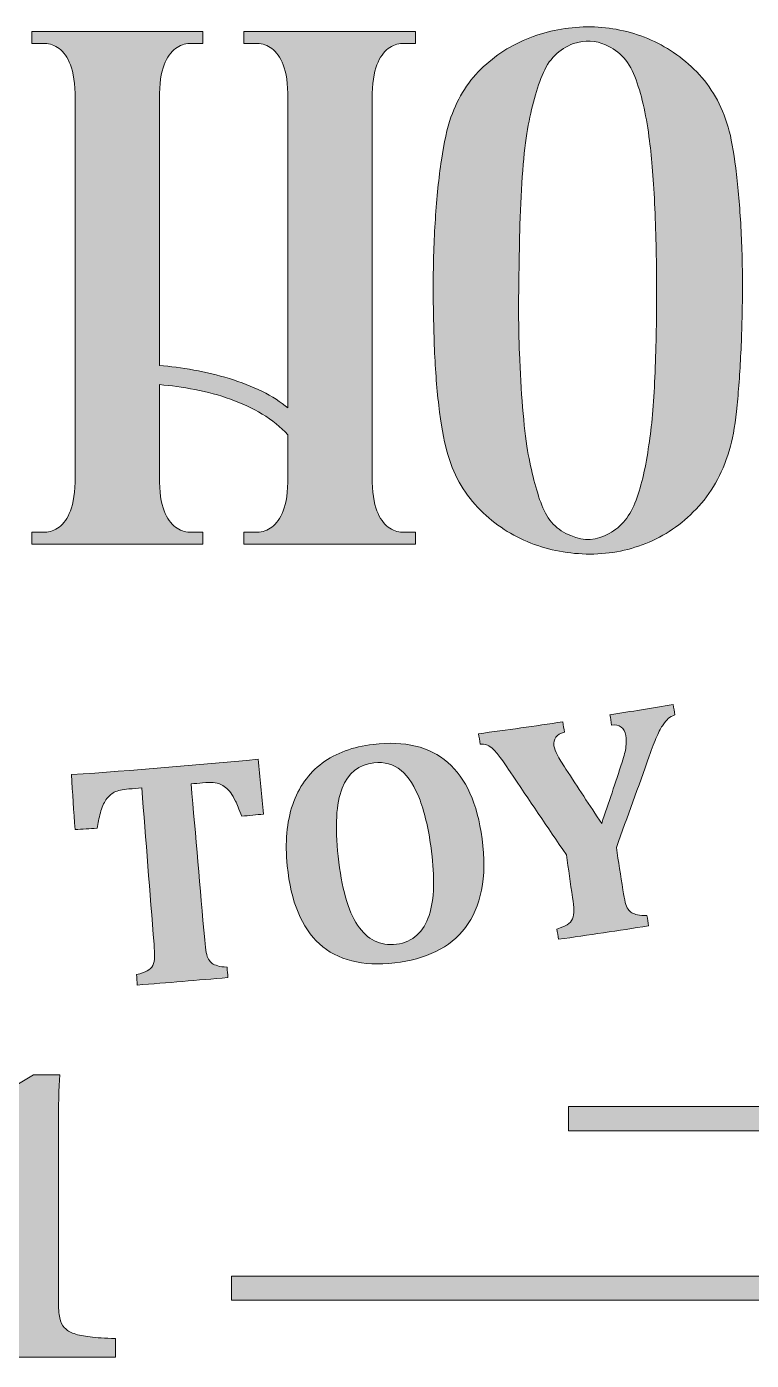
# Model space of a CAD drawing. Header units: inches. Extents: x 64 to 1013, y -819 to -261.
# Drawn here: x 622.1 to 771.3, y -819.1 to -544.4 of the extents above; entities that cross this region are included whole.
import ezdxf

# ---------------------------------------------------------------- set-up
doc = ezdxf.new("R2010")
doc.units = ezdxf.units.IN
doc.header["$MEASUREMENT"] = 0
doc.layers.add('Layer 1', color=7, linetype='Continuous')

# ---------------------------------------------------------------- blocks, each defined once
blk = doc.blocks.new('block 10')
at = {"layer": 'Layer 1', "true_color": 0x680b10}
h = blk.add_hatch(color=246, dxfattribs=at)
h.dxf.hatch_style = 2
edge = h.paths.add_edge_path()
edge.add_spline(control_points=[(702.12, -547.89), (701.34, -547.89), (700.44, -547.89), (699.42, -547.89), (698.4, -547.89), (697.42, -548.23), (696.5, -548.91), (695.57, -549.6), (694.8, -550.72), (694.16, -552.27), (693.53, -553.83), (693.21, -556.17), (693.21, -559.28), (693.21, -559.28), (693.21, -637.11), (693.21, -637.11), (693.21, -640.23), (693.53, -642.56), (694.16, -644.12), (694.8, -645.68), (695.57, -646.8), (696.5, -647.48), (697.42, -648.16), (698.4, -648.5), (699.42, -648.5), (700.44, -648.5), (701.34, -648.5), (702.12, -648.5), (702.12, -648.5), (702.12, -650.98), (702.12, -650.98), (702.12, -650.98), (666.78, -650.98), (666.78, -650.98), (666.78, -650.98), (666.78, -648.5), (666.78, -648.5), (667.56, -648.5), (668.49, -648.5), (669.56, -648.5), (670.63, -648.5), (671.63, -648.16), (672.55, -647.48), (673.48, -646.8), (674.25, -645.68), (674.89, -644.12), (675.52, -642.56), (675.84, -640.23), (675.84, -637.11), (675.84, -637.11), (675.84, -628.49), (675.84, -628.49), (674.38, -626.84), (672.62, -625.4), (670.58, -624.19), (668.54, -622.97), (666.35, -621.95), (664.01, -621.12), (661.67, -620.29), (659.24, -619.64), (656.71, -619.15), (654.18, -618.66), (651.74, -618.32), (649.41, -618.13), (649.41, -618.13), (649.41, -637.11), (649.41, -637.11), (649.41, -640.23), (649.72, -642.56), (650.36, -644.12), (650.99, -645.68), (651.77, -646.8), (652.69, -647.48), (653.62, -648.16), (654.59, -648.5), (655.61, -648.5), (656.64, -648.5), (657.54, -648.5), (658.32, -648.5), (658.32, -648.5), (658.32, -650.98), (658.32, -650.98), (658.32, -650.98), (623.12, -650.98), (623.12, -650.98), (623.12, -650.98), (623.12, -648.5), (623.12, -648.5), (623.9, -648.5), (624.8, -648.5), (625.83, -648.5), (626.85, -648.5), (627.82, -648.16), (628.75, -647.48), (629.67, -646.8), (630.45, -645.68), (631.08, -644.12), (631.71, -642.56), (632.03, -640.23), (632.03, -637.11), (632.03, -637.11), (632.03, -559.28), (632.03, -559.28), (632.03, -556.17), (631.71, -553.83), (631.08, -552.27), (630.45, -550.72), (629.67, -549.6), (628.75, -548.91), (627.82, -548.23), (626.85, -547.89), (625.83, -547.89), (624.8, -547.89), (623.9, -547.89), (623.12, -547.89), (623.12, -547.89), (623.12, -545.41), (623.12, -545.41), (623.12, -545.41), (658.32, -545.41), (658.32, -545.41), (658.32, -545.41), (658.32, -547.89), (658.32, -547.89), (657.54, -547.89), (656.64, -547.89), (655.61, -547.89), (654.59, -547.89), (653.62, -548.23), (652.69, -548.91), (651.77, -549.6), (650.99, -550.72), (650.36, -552.27), (649.72, -553.83), (649.41, -556.17), (649.41, -559.28), (649.41, -559.28), (649.41, -614.18), (649.41, -614.18), (651.65, -614.38), (654.01, -614.69), (656.49, -615.13), (658.97, -615.57), (661.4, -616.16), (663.79, -616.89), (666.18, -617.62), (668.41, -618.49), (670.51, -619.51), (672.6, -620.54), (674.38, -621.68), (675.84, -622.94), (675.84, -622.94), (675.84, -559.28), (675.84, -559.28), (675.84, -556.17), (675.52, -553.83), (674.89, -552.27), (674.25, -550.72), (673.48, -549.6), (672.55, -548.91), (671.63, -548.23), (670.63, -547.89), (669.56, -547.89), (668.49, -547.89), (667.56, -547.89), (666.78, -547.89), (666.78, -547.89), (666.78, -545.41), (666.78, -545.41), (666.78, -545.41), (702.12, -545.41), (702.12, -545.41), (702.12, -545.41), (702.12, -547.89), (702.12, -547.89)], knot_values=[0, 0, 0, 0, 1, 1, 1, 2, 2, 2, 3, 3, 3, 4, 4, 4, 5, 5, 5, 6, 6, 6, 7, 7, 7, 8, 8, 8, 9, 9, 9, 10, 10, 10, 11, 11, 11, 12, 12, 12, 13, 13, 13, 14, 14, 14, 15, 15, 15, 16, 16, 16, 17, 17, 17, 18, 18, 18, 19, 19, 19, 20, 20, 20, 21, 21, 21, 22, 22, 22, 23, 23, 23, 24, 24, 24, 25, 25, 25, 26, 26, 26, 27, 27, 27, 28, 28, 28, 29, 29, 29, 30, 30, 30, 31, 31, 31, 32, 32, 32, 33, 33, 33, 34, 34, 34, 35, 35, 35, 36, 36, 36, 37, 37, 37, 38, 38, 38, 39, 39, 39, 40, 40, 40, 41, 41, 41, 42, 42, 42, 43, 43, 43, 44, 44, 44, 45, 45, 45, 46, 46, 46, 47, 47, 47, 48, 48, 48, 49, 49, 49, 50, 50, 50, 51, 51, 51, 52, 52, 52, 53, 53, 53, 54, 54, 54, 55, 55, 55, 56, 56, 56, 57, 57, 57, 58, 58, 58, 58], degree=3, periodic=1)
at = {"layer": 'Layer 1', "lineweight": 0}
blk.add_open_spline([(702.12, -547.89), (701.34, -547.89), (700.44, -547.89), (699.42, -547.89), (698.4, -547.89), (697.42, -548.23), (696.5, -548.91), (695.57, -549.6), (694.8, -550.72), (694.16, -552.27), (693.53, -553.83), (693.21, -556.17), (693.21, -559.28), (693.21, -559.28), (693.21, -637.11), (693.21, -637.11), (693.21, -640.23), (693.53, -642.56), (694.16, -644.12), (694.8, -645.68), (695.57, -646.8), (696.5, -647.48), (697.42, -648.16), (698.4, -648.5), (699.42, -648.5), (700.44, -648.5), (701.34, -648.5), (702.12, -648.5), (702.12, -648.5), (702.12, -650.98), (702.12, -650.98), (702.12, -650.98), (666.78, -650.98), (666.78, -650.98), (666.78, -650.98), (666.78, -648.5), (666.78, -648.5), (667.56, -648.5), (668.49, -648.5), (669.56, -648.5), (670.63, -648.5), (671.63, -648.16), (672.55, -647.48), (673.48, -646.8), (674.25, -645.68), (674.89, -644.12), (675.52, -642.56), (675.84, -640.23), (675.84, -637.11), (675.84, -637.11), (675.84, -628.49), (675.84, -628.49), (674.38, -626.84), (672.62, -625.4), (670.58, -624.19), (668.54, -622.97), (666.35, -621.95), (664.01, -621.12), (661.67, -620.29), (659.24, -619.64), (656.71, -619.15), (654.18, -618.66), (651.74, -618.32), (649.41, -618.13), (649.41, -618.13), (649.41, -637.11), (649.41, -637.11), (649.41, -640.23), (649.72, -642.56), (650.36, -644.12), (650.99, -645.68), (651.77, -646.8), (652.69, -647.48), (653.62, -648.16), (654.59, -648.5), (655.61, -648.5), (656.64, -648.5), (657.54, -648.5), (658.32, -648.5), (658.32, -648.5), (658.32, -650.98), (658.32, -650.98), (658.32, -650.98), (623.12, -650.98), (623.12, -650.98), (623.12, -650.98), (623.12, -648.5), (623.12, -648.5), (623.9, -648.5), (624.8, -648.5), (625.83, -648.5), (626.85, -648.5), (627.82, -648.16), (628.75, -647.48), (629.67, -646.8), (630.45, -645.68), (631.08, -644.12), (631.71, -642.56), (632.03, -640.23), (632.03, -637.11), (632.03, -637.11), (632.03, -559.28), (632.03, -559.28), (632.03, -556.17), (631.71, -553.83), (631.08, -552.27), (630.45, -550.72), (629.67, -549.6), (628.75, -548.91), (627.82, -548.23), (626.85, -547.89), (625.83, -547.89), (624.8, -547.89), (623.9, -547.89), (623.12, -547.89), (623.12, -547.89), (623.12, -545.41), (623.12, -545.41), (623.12, -545.41), (658.32, -545.41), (658.32, -545.41), (658.32, -545.41), (658.32, -547.89), (658.32, -547.89), (657.54, -547.89), (656.64, -547.89), (655.61, -547.89), (654.59, -547.89), (653.62, -548.23), (652.69, -548.91), (651.77, -549.6), (650.99, -550.72), (650.36, -552.27), (649.72, -553.83), (649.41, -556.17), (649.41, -559.28), (649.41, -559.28), (649.41, -614.18), (649.41, -614.18), (651.65, -614.38), (654.01, -614.69), (656.49, -615.13), (658.97, -615.57), (661.4, -616.16), (663.79, -616.89), (666.18, -617.62), (668.41, -618.49), (670.51, -619.51), (672.6, -620.54), (674.38, -621.68), (675.84, -622.94), (675.84, -622.94), (675.84, -559.28), (675.84, -559.28), (675.84, -556.17), (675.52, -553.83), (674.89, -552.27), (674.25, -550.72), (673.48, -549.6), (672.55, -548.91), (671.63, -548.23), (670.63, -547.89), (669.56, -547.89), (668.49, -547.89), (667.56, -547.89), (666.78, -547.89), (666.78, -547.89), (666.78, -545.41), (666.78, -545.41), (666.78, -545.41), (702.12, -545.41), (702.12, -545.41), (702.12, -545.41), (702.12, -547.89), (702.12, -547.89)], degree=3, knots=[0, 0, 0, 0, 1, 1, 1, 2, 2, 2, 3, 3, 3, 4, 4, 4, 5, 5, 5, 6, 6, 6, 7, 7, 7, 8, 8, 8, 9, 9, 9, 10, 10, 10, 11, 11, 11, 12, 12, 12, 13, 13, 13, 14, 14, 14, 15, 15, 15, 16, 16, 16, 17, 17, 17, 18, 18, 18, 19, 19, 19, 20, 20, 20, 21, 21, 21, 22, 22, 22, 23, 23, 23, 24, 24, 24, 25, 25, 25, 26, 26, 26, 27, 27, 27, 28, 28, 28, 29, 29, 29, 30, 30, 30, 31, 31, 31, 32, 32, 32, 33, 33, 33, 34, 34, 34, 35, 35, 35, 36, 36, 36, 37, 37, 37, 38, 38, 38, 39, 39, 39, 40, 40, 40, 41, 41, 41, 42, 42, 42, 43, 43, 43, 44, 44, 44, 45, 45, 45, 46, 46, 46, 47, 47, 47, 48, 48, 48, 49, 49, 49, 50, 50, 50, 51, 51, 51, 52, 52, 52, 53, 53, 53, 54, 54, 54, 55, 55, 55, 56, 56, 56, 57, 57, 57, 58, 58, 58, 58], dxfattribs=at)
blk = doc.blocks.new('block 11')
at = {"layer": 'Layer 1', "true_color": 0x680b10}
h = blk.add_hatch(color=246, dxfattribs=at)
h.dxf.hatch_style = 2
edge = h.paths.add_edge_path()
edge.add_spline(control_points=[(766.95, -630.83), (765.59, -635.79), (763.42, -639.91), (760.45, -643.17), (757.48, -646.43), (754.08, -648.89), (750.23, -650.54), (746.39, -652.2), (742.32, -653.02), (738.04, -653.02), (733.75, -653.02), (729.69, -652.27), (725.85, -650.76), (722, -649.25), (718.54, -646.99), (715.48, -643.97), (712.41, -640.95), (710.2, -637.21), (708.83, -632.73), (708.15, -630.49), (707.57, -627.52), (707.08, -623.82), (706.6, -620.12), (706.26, -616.06), (706.06, -611.63), (705.87, -607.2), (705.77, -602.6), (705.77, -597.83), (705.77, -593.06), (705.92, -588.46), (706.21, -584.03), (706.5, -579.6), (706.91, -575.56), (707.45, -571.91), (707.98, -568.26), (708.64, -565.32), (709.42, -563.08), (710.88, -558.89), (713.12, -555.41), (716.14, -552.64), (719.15, -549.86), (722.56, -547.8), (726.36, -546.43), (730.15, -545.07), (734.1, -544.41), (738.19, -544.46), (742.27, -544.51), (746.19, -545.31), (749.94, -546.87), (753.69, -548.43), (757.04, -550.72), (760.01, -553.73), (762.98, -556.75), (765.15, -560.55), (766.51, -565.12), (767.1, -567.26), (767.61, -570.06), (768.05, -573.52), (768.48, -576.97), (768.82, -580.77), (769.07, -584.91), (769.31, -589.05), (769.43, -593.35), (769.43, -597.83), (769.43, -602.31), (769.33, -606.64), (769.14, -610.82), (768.94, -615.01), (768.68, -618.86), (768.34, -622.36), (768, -625.87), (767.54, -628.69), (766.95, -630.83)], knot_values=[0, 0, 0, 0, 1, 1, 1, 2, 2, 2, 3, 3, 3, 4, 4, 4, 5, 5, 5, 6, 6, 6, 7, 7, 7, 8, 8, 8, 9, 9, 9, 10, 10, 10, 11, 11, 11, 12, 12, 12, 13, 13, 13, 14, 14, 14, 15, 15, 15, 16, 16, 16, 17, 17, 17, 18, 18, 18, 19, 19, 19, 20, 20, 20, 21, 21, 21, 22, 22, 22, 23, 23, 23, 24, 24, 24, 24], degree=3, periodic=1)
edge = h.paths.add_edge_path()
edge.add_spline(control_points=[(741.25, -548.18), (739.21, -547.21), (737.02, -547.11), (734.68, -547.89), (731.66, -548.96), (729.5, -551.15), (728.18, -554.46), (726.87, -557.77), (725.82, -561.76), (725.04, -566.44), (724.65, -568.87), (724.34, -571.84), (724.09, -575.34), (723.85, -578.85), (723.68, -582.62), (723.58, -586.66), (723.49, -590.7), (723.41, -594.86), (723.36, -599.14), (723.31, -603.43), (723.36, -607.57), (723.51, -611.56), (723.66, -615.55), (723.88, -619.3), (724.17, -622.8), (724.46, -626.3), (724.8, -629.27), (725.19, -631.71), (725.97, -636.09), (726.94, -639.84), (728.11, -642.95), (729.28, -646.07), (731.27, -648.16), (734.1, -649.23), (736.82, -650.4), (739.45, -650.25), (741.98, -648.79), (744.51, -647.43), (746.36, -645.14), (747.53, -641.93), (748.7, -638.72), (749.58, -634.92), (750.16, -630.54), (750.74, -626.84), (751.16, -622.19), (751.4, -616.59), (751.64, -611), (751.76, -605.2), (751.76, -599.22), (751.76, -593.23), (751.64, -587.44), (751.4, -581.84), (751.16, -576.24), (750.79, -571.6), (750.3, -567.9), (749.72, -563.13), (748.79, -558.94), (747.53, -555.34), (746.26, -551.74), (744.17, -549.35), (741.25, -548.18)], knot_values=[0, 0, 0, 0, 1, 1, 1, 2, 2, 2, 3, 3, 3, 4, 4, 4, 5, 5, 5, 6, 6, 6, 7, 7, 7, 8, 8, 8, 9, 9, 9, 10, 10, 10, 11, 11, 11, 12, 12, 12, 13, 13, 13, 14, 14, 14, 15, 15, 15, 16, 16, 16, 17, 17, 17, 18, 18, 18, 19, 19, 19, 20, 20, 20, 20], degree=3, periodic=1)
at = {"layer": 'Layer 1', "lineweight": 0}
for points, knots in [([(766.95, -630.83), (765.59, -635.79), (763.42, -639.91), (760.45, -643.17), (757.48, -646.43), (754.08, -648.89), (750.23, -650.54), (746.39, -652.2), (742.32, -653.02), (738.04, -653.02), (733.75, -653.02), (729.69, -652.27), (725.85, -650.76), (722, -649.25), (718.54, -646.99), (715.48, -643.97), (712.41, -640.95), (710.2, -637.21), (708.83, -632.73), (708.15, -630.49), (707.57, -627.52), (707.08, -623.82), (706.6, -620.12), (706.26, -616.06), (706.06, -611.63), (705.87, -607.2), (705.77, -602.6), (705.77, -597.83), (705.77, -593.06), (705.92, -588.46), (706.21, -584.03), (706.5, -579.6), (706.91, -575.56), (707.45, -571.91), (707.98, -568.26), (708.64, -565.32), (709.42, -563.08), (710.88, -558.89), (713.12, -555.41), (716.14, -552.64), (719.15, -549.86), (722.56, -547.8), (726.36, -546.43), (730.15, -545.07), (734.1, -544.41), (738.19, -544.46), (742.27, -544.51), (746.19, -545.31), (749.94, -546.87), (753.69, -548.43), (757.04, -550.72), (760.01, -553.73), (762.98, -556.75), (765.15, -560.55), (766.51, -565.12), (767.1, -567.26), (767.61, -570.06), (768.05, -573.52), (768.48, -576.97), (768.82, -580.77), (769.07, -584.91), (769.31, -589.05), (769.43, -593.35), (769.43, -597.83), (769.43, -602.31), (769.33, -606.64), (769.14, -610.82), (768.94, -615.01), (768.68, -618.86), (768.34, -622.36), (768, -625.87), (767.54, -628.69), (766.95, -630.83)], [0, 0, 0, 0, 1, 1, 1, 2, 2, 2, 3, 3, 3, 4, 4, 4, 5, 5, 5, 6, 6, 6, 7, 7, 7, 8, 8, 8, 9, 9, 9, 10, 10, 10, 11, 11, 11, 12, 12, 12, 13, 13, 13, 14, 14, 14, 15, 15, 15, 16, 16, 16, 17, 17, 17, 18, 18, 18, 19, 19, 19, 20, 20, 20, 21, 21, 21, 22, 22, 22, 23, 23, 23, 24, 24, 24, 24]), ([(741.25, -548.18), (739.21, -547.21), (737.02, -547.11), (734.68, -547.89), (731.66, -548.96), (729.5, -551.15), (728.18, -554.46), (726.87, -557.77), (725.82, -561.76), (725.04, -566.44), (724.65, -568.87), (724.34, -571.84), (724.09, -575.34), (723.85, -578.85), (723.68, -582.62), (723.58, -586.66), (723.49, -590.7), (723.41, -594.86), (723.36, -599.14), (723.31, -603.43), (723.36, -607.57), (723.51, -611.56), (723.66, -615.55), (723.88, -619.3), (724.17, -622.8), (724.46, -626.3), (724.8, -629.27), (725.19, -631.71), (725.97, -636.09), (726.94, -639.84), (728.11, -642.95), (729.28, -646.07), (731.27, -648.16), (734.1, -649.23), (736.82, -650.4), (739.45, -650.25), (741.98, -648.79), (744.51, -647.43), (746.36, -645.14), (747.53, -641.93), (748.7, -638.72), (749.58, -634.92), (750.16, -630.54), (750.74, -626.84), (751.16, -622.19), (751.4, -616.59), (751.64, -611), (751.76, -605.2), (751.76, -599.22), (751.76, -593.23), (751.64, -587.44), (751.4, -581.84), (751.16, -576.24), (750.79, -571.6), (750.3, -567.9), (749.72, -563.13), (748.79, -558.94), (747.53, -555.34), (746.26, -551.74), (744.17, -549.35), (741.25, -548.18)], [0, 0, 0, 0, 1, 1, 1, 2, 2, 2, 3, 3, 3, 4, 4, 4, 5, 5, 5, 6, 6, 6, 7, 7, 7, 8, 8, 8, 9, 9, 9, 10, 10, 10, 11, 11, 11, 12, 12, 12, 13, 13, 13, 14, 14, 14, 15, 15, 15, 16, 16, 16, 17, 17, 17, 18, 18, 18, 19, 19, 19, 20, 20, 20, 20])]:
    blk.add_open_spline(points, degree=3, knots=knots, dxfattribs=at)
blk = doc.blocks.new('block 5')
at = {"layer": 'Layer 1'}
for name in ['block 10', 'block 11']:
    blk.add_blockref(name, (0, 0), dxfattribs=at)
blk = doc.blocks.new('block 33')
at = {"layer": 'Layer 1', "true_color": 0x680b10}
h = blk.add_hatch(color=246, dxfattribs=at)
h.dxf.hatch_style = 2
edge = h.paths.add_edge_path()
edge.add_spline(control_points=[(644.83, -741.77), (644.78, -741.06), (644.73, -740.35), (644.67, -739.64), (645.61, -739.42), (646.34, -739.16), (646.87, -738.87), (647.4, -738.58), (647.79, -738.2), (648.02, -737.73), (648.26, -737.25), (648.38, -736.66), (648.39, -735.96), (648.4, -735.26), (648.37, -734.39), (648.29, -733.36), (647.44, -722.63), (646.6, -711.91), (645.75, -701.19), (644.87, -701.25), (643.98, -701.32), (643.1, -701.39), (641.79, -701.49), (640.79, -701.72), (640.11, -702.07), (639.43, -702.43), (638.86, -702.94), (638.39, -703.63), (637.93, -704.31), (637.54, -705.21), (637.25, -706.32), (636.95, -707.43), (636.72, -708.49), (636.55, -709.47), (635.04, -709.58), (633.53, -709.68), (632.02, -709.78), (631.77, -706.01), (631.51, -702.23), (631.26, -698.45), (644.1, -697.58), (656.93, -696.52), (669.75, -695.27), (670.11, -699.04), (670.48, -702.8), (670.85, -706.57), (669.35, -706.72), (667.84, -706.87), (666.34, -707.01), (665.78, -705.58), (665.35, -704.54), (665.05, -703.88), (664.74, -703.21), (664.42, -702.65), (664.08, -702.2), (663.74, -701.74), (663.39, -701.37), (663.03, -701.07), (662.67, -700.78), (662.3, -700.56), (661.91, -700.4), (661.52, -700.24), (661.04, -700.13), (660.48, -700.09), (659.91, -700.04), (659.18, -700.06), (658.28, -700.14), (657.5, -700.21), (656.71, -700.28), (655.92, -700.34), (656.85, -711.06), (657.78, -721.78), (658.71, -732.49), (658.81, -733.63), (658.92, -734.49), (659.03, -735.08), (659.15, -735.67), (659.32, -736.13), (659.53, -736.48), (659.74, -736.83), (659.99, -737.11), (660.26, -737.31), (660.54, -737.52), (660.92, -737.69), (661.4, -737.83), (661.87, -737.97), (662.51, -738.06), (663.31, -738.1), (663.37, -738.81), (663.44, -739.52), (663.5, -740.23), (657.28, -740.78), (651.06, -741.3), (644.83, -741.77)], knot_values=[0, 0, 0, 0, 1, 1, 1, 2, 2, 2, 3, 3, 3, 4, 4, 4, 5, 5, 5, 6, 6, 6, 7, 7, 7, 8, 8, 8, 9, 9, 9, 10, 10, 10, 11, 11, 11, 12, 12, 12, 13, 13, 13, 14, 14, 14, 15, 15, 15, 16, 16, 16, 17, 17, 17, 18, 18, 18, 19, 19, 19, 20, 20, 20, 21, 21, 21, 22, 22, 22, 23, 23, 23, 24, 24, 24, 25, 25, 25, 26, 26, 26, 27, 27, 27, 28, 28, 28, 29, 29, 29, 30, 30, 30, 31, 31, 31, 31], degree=3, periodic=1)
at = {"layer": 'Layer 1', "lineweight": 0}
blk.add_open_spline([(644.83, -741.77), (644.78, -741.06), (644.73, -740.35), (644.67, -739.64), (645.61, -739.42), (646.34, -739.16), (646.87, -738.87), (647.4, -738.58), (647.79, -738.2), (648.02, -737.73), (648.26, -737.25), (648.38, -736.66), (648.39, -735.96), (648.4, -735.26), (648.37, -734.39), (648.29, -733.36), (647.44, -722.63), (646.6, -711.91), (645.75, -701.19), (644.87, -701.25), (643.98, -701.32), (643.1, -701.39), (641.79, -701.49), (640.79, -701.72), (640.11, -702.07), (639.43, -702.43), (638.86, -702.94), (638.39, -703.63), (637.93, -704.31), (637.54, -705.21), (637.25, -706.32), (636.95, -707.43), (636.72, -708.49), (636.55, -709.47), (635.04, -709.58), (633.53, -709.68), (632.02, -709.78), (631.77, -706.01), (631.51, -702.23), (631.26, -698.45), (644.1, -697.58), (656.93, -696.52), (669.75, -695.27), (670.11, -699.04), (670.48, -702.8), (670.85, -706.57), (669.35, -706.72), (667.84, -706.87), (666.34, -707.01), (665.78, -705.58), (665.35, -704.54), (665.05, -703.88), (664.74, -703.21), (664.42, -702.65), (664.08, -702.2), (663.74, -701.74), (663.39, -701.37), (663.03, -701.07), (662.67, -700.78), (662.3, -700.56), (661.91, -700.4), (661.52, -700.24), (661.04, -700.13), (660.48, -700.09), (659.91, -700.04), (659.18, -700.06), (658.28, -700.14), (657.5, -700.21), (656.71, -700.28), (655.92, -700.34), (656.85, -711.06), (657.78, -721.78), (658.71, -732.49), (658.81, -733.63), (658.92, -734.49), (659.03, -735.08), (659.15, -735.67), (659.32, -736.13), (659.53, -736.48), (659.74, -736.83), (659.99, -737.11), (660.26, -737.31), (660.54, -737.52), (660.92, -737.69), (661.4, -737.83), (661.87, -737.97), (662.51, -738.06), (663.31, -738.1), (663.37, -738.81), (663.44, -739.52), (663.5, -740.23), (657.28, -740.78), (651.06, -741.3), (644.83, -741.77)], degree=3, knots=[0, 0, 0, 0, 1, 1, 1, 2, 2, 2, 3, 3, 3, 4, 4, 4, 5, 5, 5, 6, 6, 6, 7, 7, 7, 8, 8, 8, 9, 9, 9, 10, 10, 10, 11, 11, 11, 12, 12, 12, 13, 13, 13, 14, 14, 14, 15, 15, 15, 16, 16, 16, 17, 17, 17, 18, 18, 18, 19, 19, 19, 20, 20, 20, 21, 21, 21, 22, 22, 22, 23, 23, 23, 24, 24, 24, 25, 25, 25, 26, 26, 26, 27, 27, 27, 28, 28, 28, 29, 29, 29, 30, 30, 30, 31, 31, 31, 31], dxfattribs=at)
blk = doc.blocks.new('block 34')
at = {"layer": 'Layer 1', "true_color": 0x680b10}
h = blk.add_hatch(color=246, dxfattribs=at)
h.dxf.hatch_style = 2
edge = h.paths.add_edge_path()
edge.add_spline(control_points=[(697.84, -737.22), (691.22, -737.98), (686.04, -736.67), (682.35, -733.32), (678.66, -729.98), (676.46, -724.61), (675.72, -717.25), (675.23, -712.42), (675.61, -708.21), (676.83, -704.63), (678.04, -701.04), (680.07, -698.2), (682.91, -696.09), (685.75, -693.99), (689.24, -692.7), (693.42, -692.21), (699.92, -691.45), (705.01, -692.68), (708.76, -695.93), (712.49, -699.18), (714.86, -704.41), (715.82, -711.64), (716.35, -715.68), (716.32, -719.22), (715.71, -722.25), (715.09, -725.28), (713.99, -727.84), (712.39, -729.94), (710.79, -732.03), (708.76, -733.68), (706.3, -734.87), (703.83, -736.07), (701.01, -736.85), (697.84, -737.22)], knot_values=[0, 0, 0, 0, 1, 1, 1, 2, 2, 2, 3, 3, 3, 4, 4, 4, 5, 5, 5, 6, 6, 6, 7, 7, 7, 8, 8, 8, 9, 9, 9, 10, 10, 10, 11, 11, 11, 11], degree=3, periodic=1)
edge = h.paths.add_edge_path()
edge.add_spline(control_points=[(686.19, -715.27), (686.89, -721.75), (688.22, -726.48), (690.2, -729.47), (692.17, -732.45), (694.83, -733.75), (698.18, -733.37), (699.9, -733.16), (701.32, -732.55), (702.42, -731.51), (703.53, -730.48), (704.36, -729.12), (704.91, -727.43), (705.46, -725.74), (705.77, -723.79), (705.82, -721.56), (705.87, -719.34), (705.74, -716.92), (705.41, -714.31), (704.89, -710.05), (704.1, -706.52), (703.05, -703.72), (702.01, -700.93), (700.7, -698.88), (699.14, -697.58), (697.58, -696.28), (695.72, -695.76), (693.56, -696.01), (690.4, -696.37), (688.22, -698.12), (687.01, -701.26), (685.79, -704.4), (685.51, -709.07), (686.19, -715.27)], knot_values=[0, 0, 0, 0, 1, 1, 1, 2, 2, 2, 3, 3, 3, 4, 4, 4, 5, 5, 5, 6, 6, 6, 7, 7, 7, 8, 8, 8, 9, 9, 9, 10, 10, 10, 11, 11, 11, 11], degree=3, periodic=1)
at = {"layer": 'Layer 1', "lineweight": 0}
for points in [[(697.84, -737.22), (691.22, -737.98), (686.04, -736.67), (682.35, -733.32), (678.66, -729.98), (676.46, -724.61), (675.72, -717.25), (675.23, -712.42), (675.61, -708.21), (676.83, -704.63), (678.04, -701.04), (680.07, -698.2), (682.91, -696.09), (685.75, -693.99), (689.24, -692.7), (693.42, -692.21), (699.92, -691.45), (705.01, -692.68), (708.76, -695.93), (712.49, -699.18), (714.86, -704.41), (715.82, -711.64), (716.35, -715.68), (716.32, -719.22), (715.71, -722.25), (715.09, -725.28), (713.99, -727.84), (712.39, -729.94), (710.79, -732.03), (708.76, -733.68), (706.3, -734.87), (703.83, -736.07), (701.01, -736.85), (697.84, -737.22)], [(686.19, -715.27), (686.89, -721.75), (688.22, -726.48), (690.2, -729.47), (692.17, -732.45), (694.83, -733.75), (698.18, -733.37), (699.9, -733.16), (701.32, -732.55), (702.42, -731.51), (703.53, -730.48), (704.36, -729.12), (704.91, -727.43), (705.46, -725.74), (705.77, -723.79), (705.82, -721.56), (705.87, -719.34), (705.74, -716.92), (705.41, -714.31), (704.89, -710.05), (704.1, -706.52), (703.05, -703.72), (702.01, -700.93), (700.7, -698.88), (699.14, -697.58), (697.58, -696.28), (695.72, -695.76), (693.56, -696.01), (690.4, -696.37), (688.22, -698.12), (687.01, -701.26), (685.79, -704.4), (685.51, -709.07), (686.19, -715.27)]]:
    blk.add_open_spline(points, degree=3, knots=[0, 0, 0, 0, 1, 1, 1, 2, 2, 2, 3, 3, 3, 4, 4, 4, 5, 5, 5, 6, 6, 6, 7, 7, 7, 8, 8, 8, 9, 9, 9, 10, 10, 10, 11, 11, 11, 11], dxfattribs=at)
blk = doc.blocks.new('block 35')
at = {"layer": 'Layer 1', "true_color": 0x680b10}
h = blk.add_hatch(color=246, dxfattribs=at)
h.dxf.hatch_style = 2
edge = h.paths.add_edge_path()
edge.add_spline(control_points=[(743.47, -713.42), (743.91, -716.35), (744.36, -719.27), (744.81, -722.19), (744.98, -723.32), (745.15, -724.17), (745.3, -724.75), (745.46, -725.33), (745.65, -725.78), (745.89, -726.12), (746.12, -726.45), (746.38, -726.71), (746.68, -726.9), (746.97, -727.08), (747.36, -727.23), (747.84, -727.34), (748.33, -727.45), (748.97, -727.5), (749.77, -727.48), (749.88, -728.19), (749.99, -728.89), (750.1, -729.59), (743.92, -730.56), (737.73, -731.48), (731.54, -732.36), (731.44, -731.65), (731.34, -730.95), (731.24, -730.24), (732.14, -729.96), (732.84, -729.66), (733.36, -729.35), (733.87, -729.04), (734.23, -728.64), (734.44, -728.15), (734.64, -727.66), (734.73, -727.07), (734.71, -726.36), (734.69, -725.66), (734.6, -724.78), (734.45, -723.73), (734.02, -720.81), (733.6, -717.88), (733.18, -714.96), (729.29, -709.28), (725.45, -703.59), (721.64, -697.89), (720.66, -696.43), (719.91, -695.36), (719.37, -694.67), (718.75, -693.86), (718.23, -693.29), (717.82, -692.95), (717.41, -692.62), (717.04, -692.4), (716.72, -692.29), (716.39, -692.18), (715.95, -692.13), (715.4, -692.14), (715.31, -691.43), (715.21, -690.73), (715.12, -690.02), (720.91, -689.25), (726.69, -688.43), (732.47, -687.58), (732.57, -688.29), (732.67, -688.99), (732.78, -689.7), (731.14, -690.16), (730.42, -691.09), (730.62, -692.5), (730.7, -693.05), (730.94, -693.7), (731.32, -694.42), (731.7, -695.15), (732.29, -696.11), (733.1, -697.3), (735.53, -701.05), (737.98, -704.78), (740.45, -708.51), (741.88, -704.29), (743.28, -700.07), (744.67, -695.85), (745.07, -694.58), (745.33, -693.54), (745.44, -692.73), (745.54, -691.92), (745.54, -691.13), (745.42, -690.36), (745.29, -689.59), (744.98, -689.02), (744.46, -688.66), (743.95, -688.29), (743.29, -688.15), (742.48, -688.23), (742.37, -687.52), (742.26, -686.82), (742.15, -686.12), (746.5, -685.44), (750.84, -684.75), (755.17, -684.03), (755.29, -684.73), (755.41, -685.43), (755.52, -686.14), (754.96, -686.36), (754.51, -686.62), (754.16, -686.9), (753.82, -687.19), (753.46, -687.61), (753.08, -688.16), (752.71, -688.72), (752.28, -689.52), (751.8, -690.58), (751.33, -691.64), (750.8, -693.01), (750.22, -694.67), (748.01, -700.93), (745.76, -707.18), (743.47, -713.42)], knot_values=[0, 0, 0, 0, 1, 1, 1, 2, 2, 2, 3, 3, 3, 4, 4, 4, 5, 5, 5, 6, 6, 6, 7, 7, 7, 8, 8, 8, 9, 9, 9, 10, 10, 10, 11, 11, 11, 12, 12, 12, 13, 13, 13, 14, 14, 14, 15, 15, 15, 16, 16, 16, 17, 17, 17, 18, 18, 18, 19, 19, 19, 20, 20, 20, 21, 21, 21, 22, 22, 22, 23, 23, 23, 24, 24, 24, 25, 25, 25, 26, 26, 26, 27, 27, 27, 28, 28, 28, 29, 29, 29, 30, 30, 30, 31, 31, 31, 32, 32, 32, 33, 33, 33, 34, 34, 34, 35, 35, 35, 36, 36, 36, 37, 37, 37, 38, 38, 38, 39, 39, 39, 39], degree=3, periodic=1)
at = {"layer": 'Layer 1', "lineweight": 0}
blk.add_open_spline([(743.47, -713.42), (743.91, -716.35), (744.36, -719.27), (744.81, -722.19), (744.98, -723.32), (745.15, -724.17), (745.3, -724.75), (745.46, -725.33), (745.65, -725.78), (745.89, -726.12), (746.12, -726.45), (746.38, -726.71), (746.68, -726.9), (746.97, -727.08), (747.36, -727.23), (747.84, -727.34), (748.33, -727.45), (748.97, -727.5), (749.77, -727.48), (749.88, -728.19), (749.99, -728.89), (750.1, -729.59), (743.92, -730.56), (737.73, -731.48), (731.54, -732.36), (731.44, -731.65), (731.34, -730.95), (731.24, -730.24), (732.14, -729.96), (732.84, -729.66), (733.36, -729.35), (733.87, -729.04), (734.23, -728.64), (734.44, -728.15), (734.64, -727.66), (734.73, -727.07), (734.71, -726.36), (734.69, -725.66), (734.6, -724.78), (734.45, -723.73), (734.02, -720.81), (733.6, -717.88), (733.18, -714.96), (729.29, -709.28), (725.45, -703.59), (721.64, -697.89), (720.66, -696.43), (719.91, -695.36), (719.37, -694.67), (718.75, -693.86), (718.23, -693.29), (717.82, -692.95), (717.41, -692.62), (717.04, -692.4), (716.72, -692.29), (716.39, -692.18), (715.95, -692.13), (715.4, -692.14), (715.31, -691.43), (715.21, -690.73), (715.12, -690.02), (720.91, -689.25), (726.69, -688.43), (732.47, -687.58), (732.57, -688.29), (732.67, -688.99), (732.78, -689.7), (731.14, -690.16), (730.42, -691.09), (730.62, -692.5), (730.7, -693.05), (730.94, -693.7), (731.32, -694.42), (731.7, -695.15), (732.29, -696.11), (733.1, -697.3), (735.53, -701.05), (737.98, -704.78), (740.45, -708.51), (741.88, -704.29), (743.28, -700.07), (744.67, -695.85), (745.07, -694.58), (745.33, -693.54), (745.44, -692.73), (745.54, -691.92), (745.54, -691.13), (745.42, -690.36), (745.29, -689.59), (744.98, -689.02), (744.46, -688.66), (743.95, -688.29), (743.29, -688.15), (742.48, -688.23), (742.37, -687.52), (742.26, -686.82), (742.15, -686.12), (746.5, -685.44), (750.84, -684.75), (755.17, -684.03), (755.29, -684.73), (755.41, -685.43), (755.52, -686.14), (754.96, -686.36), (754.51, -686.62), (754.16, -686.9), (753.82, -687.19), (753.46, -687.61), (753.08, -688.16), (752.71, -688.72), (752.28, -689.52), (751.8, -690.58), (751.33, -691.64), (750.8, -693.01), (750.22, -694.67), (748.01, -700.93), (745.76, -707.18), (743.47, -713.42)], degree=3, knots=[0, 0, 0, 0, 1, 1, 1, 2, 2, 2, 3, 3, 3, 4, 4, 4, 5, 5, 5, 6, 6, 6, 7, 7, 7, 8, 8, 8, 9, 9, 9, 10, 10, 10, 11, 11, 11, 12, 12, 12, 13, 13, 13, 14, 14, 14, 15, 15, 15, 16, 16, 16, 17, 17, 17, 18, 18, 18, 19, 19, 19, 20, 20, 20, 21, 21, 21, 22, 22, 22, 23, 23, 23, 24, 24, 24, 25, 25, 25, 26, 26, 26, 27, 27, 27, 28, 28, 28, 29, 29, 29, 30, 30, 30, 31, 31, 31, 32, 32, 32, 33, 33, 33, 34, 34, 34, 35, 35, 35, 36, 36, 36, 37, 37, 37, 38, 38, 38, 39, 39, 39, 39], dxfattribs=at)
blk = doc.blocks.new('block 21')
at = {"layer": 'Layer 1'}
for name in ['block 35', 'block 34', 'block 33']:
    blk.add_blockref(name, (0, 0), dxfattribs=at)
blk = doc.blocks.new('block 42')
at = {"layer": 'Layer 1', "true_color": 0x680b10}
h = blk.add_hatch(color=246, dxfattribs=at)
h.dxf.hatch_style = 2
edge = h.paths.add_edge_path()
edge.add_spline(control_points=[(475.49, -806.65), (475.49, -808.28), (475.58, -809.51), (475.76, -810.33), (475.94, -811.16), (476.27, -811.83), (476.73, -812.35), (477.19, -812.87), (477.86, -813.28), (478.73, -813.57), (479.6, -813.87), (480.69, -814.09), (482.01, -814.25), (483.33, -814.4), (485.07, -814.51), (487.23, -814.56), (487.23, -814.56), (487.23, -818.39), (487.23, -818.39), (487.23, -818.39), (450.92, -818.39), (450.92, -818.39), (450.92, -818.39), (450.92, -814.56), (450.92, -814.56), (454.03, -814.42), (456.25, -814.23), (457.58, -813.99), (458.92, -813.76), (459.93, -813.4), (460.64, -812.92), (461.34, -812.44), (461.85, -811.77), (462.17, -810.9), (462.49, -810.03), (462.65, -808.61), (462.65, -806.65), (462.65, -806.65), (462.65, -776.23), (462.65, -776.23), (462.65, -775.08), (462.44, -774.25), (462, -773.75), (461.57, -773.24), (460.97, -772.99), (460.21, -772.99), (459.51, -772.99), (458.52, -773.31), (457.25, -773.96), (455.97, -774.6), (453.87, -775.92), (450.96, -777.91), (450.96, -777.91), (448.39, -773.45), (448.39, -773.45), (448.39, -773.45), (470.35, -760.28), (470.35, -760.28), (470.35, -760.28), (475.74, -760.28), (475.74, -760.28), (475.57, -762.98), (475.49, -766.71), (475.49, -771.48), (475.49, -771.48), (475.49, -806.65), (475.49, -806.65)], knot_values=[0, 0, 0, 0, 1, 1, 1, 2, 2, 2, 3, 3, 3, 4, 4, 4, 5, 5, 5, 6, 6, 6, 7, 7, 7, 8, 8, 8, 9, 9, 9, 10, 10, 10, 11, 11, 11, 12, 12, 12, 13, 13, 13, 14, 14, 14, 15, 15, 15, 16, 16, 16, 17, 17, 17, 18, 18, 18, 19, 19, 19, 20, 20, 20, 21, 21, 21, 22, 22, 22, 22], degree=3, periodic=1)
at = {"layer": 'Layer 1', "lineweight": 0}
blk.add_open_spline([(475.49, -806.65), (475.49, -808.28), (475.58, -809.51), (475.76, -810.33), (475.94, -811.16), (476.27, -811.83), (476.73, -812.35), (477.19, -812.87), (477.86, -813.28), (478.73, -813.57), (479.6, -813.87), (480.69, -814.09), (482.01, -814.25), (483.33, -814.4), (485.07, -814.51), (487.23, -814.56), (487.23, -814.56), (487.23, -818.39), (487.23, -818.39), (487.23, -818.39), (450.92, -818.39), (450.92, -818.39), (450.92, -818.39), (450.92, -814.56), (450.92, -814.56), (454.03, -814.42), (456.25, -814.23), (457.58, -813.99), (458.92, -813.76), (459.93, -813.4), (460.64, -812.92), (461.34, -812.44), (461.85, -811.77), (462.17, -810.9), (462.49, -810.03), (462.65, -808.61), (462.65, -806.65), (462.65, -806.65), (462.65, -776.23), (462.65, -776.23), (462.65, -775.08), (462.44, -774.25), (462, -773.75), (461.57, -773.24), (460.97, -772.99), (460.21, -772.99), (459.51, -772.99), (458.52, -773.31), (457.25, -773.96), (455.97, -774.6), (453.87, -775.92), (450.96, -777.91), (450.96, -777.91), (448.39, -773.45), (448.39, -773.45), (448.39, -773.45), (470.35, -760.28), (470.35, -760.28), (470.35, -760.28), (475.74, -760.28), (475.74, -760.28), (475.57, -762.98), (475.49, -766.71), (475.49, -771.48), (475.49, -771.48), (475.49, -806.65), (475.49, -806.65)], degree=3, knots=[0, 0, 0, 0, 1, 1, 1, 2, 2, 2, 3, 3, 3, 4, 4, 4, 5, 5, 5, 6, 6, 6, 7, 7, 7, 8, 8, 8, 9, 9, 9, 10, 10, 10, 11, 11, 11, 12, 12, 12, 13, 13, 13, 14, 14, 14, 15, 15, 15, 16, 16, 16, 17, 17, 17, 18, 18, 18, 19, 19, 19, 20, 20, 20, 21, 21, 21, 22, 22, 22, 22], dxfattribs=at)
blk = doc.blocks.new('block 43')
at = {"layer": 'Layer 1', "true_color": 0x680b10}
h = blk.add_hatch(color=246, dxfattribs=at)
h.dxf.hatch_style = 2
edge = h.paths.add_edge_path()
edge.add_spline(control_points=[(539.49, -763.73), (539.49, -763.73), (516.13, -818.52), (516.13, -818.52), (516.13, -818.52), (507.51, -818.52), (507.51, -818.52), (507.51, -818.52), (507.51, -815.61), (507.51, -815.61), (507.51, -815.61), (528.63, -772.82), (528.63, -772.82), (528.63, -772.82), (528.63, -772.19), (528.63, -772.19), (528.63, -772.19), (509.91, -772.19), (509.91, -772.19), (508.67, -772.19), (507.68, -772.29), (506.92, -772.49), (506.16, -772.68), (505.54, -773), (505.07, -773.43), (504.59, -773.87), (504.21, -774.44), (503.91, -775.14), (503.62, -775.84), (503.3, -776.93), (502.96, -778.42), (502.96, -778.42), (498.08, -778.42), (498.08, -778.42), (498.08, -778.42), (499.18, -760.96), (499.18, -760.96), (499.18, -760.96), (539.49, -760.96), (539.49, -760.96), (539.49, -760.96), (539.49, -763.73), (539.49, -763.73)], knot_values=[0, 0, 0, 0, 1, 1, 1, 2, 2, 2, 3, 3, 3, 4, 4, 4, 5, 5, 5, 6, 6, 6, 7, 7, 7, 8, 8, 8, 9, 9, 9, 10, 10, 10, 11, 11, 11, 12, 12, 12, 13, 13, 13, 14, 14, 14, 14], degree=3, periodic=1)
at = {"layer": 'Layer 1', "lineweight": 0}
blk.add_open_spline([(539.49, -763.73), (539.49, -763.73), (516.13, -818.52), (516.13, -818.52), (516.13, -818.52), (507.51, -818.52), (507.51, -818.52), (507.51, -818.52), (507.51, -815.61), (507.51, -815.61), (507.51, -815.61), (528.63, -772.82), (528.63, -772.82), (528.63, -772.82), (528.63, -772.19), (528.63, -772.19), (528.63, -772.19), (509.91, -772.19), (509.91, -772.19), (508.67, -772.19), (507.68, -772.29), (506.92, -772.49), (506.16, -772.68), (505.54, -773), (505.07, -773.43), (504.59, -773.87), (504.21, -774.44), (503.91, -775.14), (503.62, -775.84), (503.3, -776.93), (502.96, -778.42), (502.96, -778.42), (498.08, -778.42), (498.08, -778.42), (498.08, -778.42), (499.18, -760.96), (499.18, -760.96), (499.18, -760.96), (539.49, -760.96), (539.49, -760.96), (539.49, -760.96), (539.49, -763.73), (539.49, -763.73)], degree=3, knots=[0, 0, 0, 0, 1, 1, 1, 2, 2, 2, 3, 3, 3, 4, 4, 4, 5, 5, 5, 6, 6, 6, 7, 7, 7, 8, 8, 8, 9, 9, 9, 10, 10, 10, 11, 11, 11, 12, 12, 12, 13, 13, 13, 14, 14, 14, 14], dxfattribs=at)
blk = doc.blocks.new('block 44')
at = {"layer": 'Layer 1', "true_color": 0x680b10}
h = blk.add_hatch(color=246, dxfattribs=at)
h.dxf.hatch_style = 2
edge = h.paths.add_edge_path()
edge.add_spline(control_points=[(568.81, -819.06), (564.44, -819.06), (560.77, -818.1), (557.81, -816.18), (554.85, -814.26), (552.57, -811.15), (550.97, -806.86), (549.38, -802.57), (548.58, -797.02), (548.58, -790.2), (548.58, -783.78), (549.39, -778.34), (551.02, -773.9), (552.64, -769.45), (555.03, -766.07), (558.19, -763.75), (561.35, -761.44), (565.14, -760.28), (569.57, -760.28), (576.47, -760.28), (581.62, -762.63), (585.01, -767.33), (588.41, -772.03), (590.11, -779.22), (590.11, -788.9), (590.11, -798.83), (588.3, -806.34), (584.7, -811.43), (581.09, -816.52), (575.8, -819.06), (568.81, -819.06)], knot_values=[0, 0, 0, 0, 1, 1, 1, 2, 2, 2, 3, 3, 3, 4, 4, 4, 5, 5, 5, 6, 6, 6, 7, 7, 7, 8, 8, 8, 9, 9, 9, 10, 10, 10, 10], degree=3, periodic=1)
edge = h.paths.add_edge_path()
edge.add_spline(control_points=[(561.37, -788.98), (561.37, -795.15), (561.64, -800.06), (562.19, -803.71), (562.73, -807.35), (563.6, -810.04), (564.78, -811.76), (565.95, -813.49), (567.52, -814.35), (569.49, -814.35), (570.55, -814.35), (571.49, -814.09), (572.29, -813.57), (573.09, -813.05), (573.8, -812.24), (574.43, -811.13), (575.06, -810.02), (575.6, -808.55), (576.05, -806.71), (576.5, -804.88), (576.82, -802.59), (577.02, -799.86), (577.22, -797.12), (577.31, -794.07), (577.31, -790.7), (577.31, -785.68), (577.12, -781.46), (576.75, -778.04), (576.37, -774.62), (575.83, -771.98), (575.13, -770.13), (574.42, -768.28), (573.6, -766.96), (572.64, -766.17), (571.69, -765.39), (570.58, -765), (569.32, -765), (567.83, -765), (566.58, -765.49), (565.55, -766.47), (564.53, -767.45), (563.71, -768.94), (563.09, -770.93), (562.47, -772.92), (562.03, -775.42), (561.77, -778.42), (561.5, -781.42), (561.37, -784.94), (561.37, -788.98)], knot_values=[0, 0, 0, 0, 1, 1, 1, 2, 2, 2, 3, 3, 3, 4, 4, 4, 5, 5, 5, 6, 6, 6, 7, 7, 7, 8, 8, 8, 9, 9, 9, 10, 10, 10, 11, 11, 11, 12, 12, 12, 13, 13, 13, 14, 14, 14, 15, 15, 15, 16, 16, 16, 16], degree=3, periodic=1)
at = {"layer": 'Layer 1', "lineweight": 0}
for points, knots in [([(568.81, -819.06), (564.44, -819.06), (560.77, -818.1), (557.81, -816.18), (554.85, -814.26), (552.57, -811.15), (550.97, -806.86), (549.38, -802.57), (548.58, -797.02), (548.58, -790.2), (548.58, -783.78), (549.39, -778.34), (551.02, -773.9), (552.64, -769.45), (555.03, -766.07), (558.19, -763.75), (561.35, -761.44), (565.14, -760.28), (569.57, -760.28), (576.47, -760.28), (581.62, -762.63), (585.01, -767.33), (588.41, -772.03), (590.11, -779.22), (590.11, -788.9), (590.11, -798.83), (588.3, -806.34), (584.7, -811.43), (581.09, -816.52), (575.8, -819.06), (568.81, -819.06)], [0, 0, 0, 0, 1, 1, 1, 2, 2, 2, 3, 3, 3, 4, 4, 4, 5, 5, 5, 6, 6, 6, 7, 7, 7, 8, 8, 8, 9, 9, 9, 10, 10, 10, 10]), ([(561.37, -788.98), (561.37, -795.15), (561.64, -800.06), (562.19, -803.71), (562.73, -807.35), (563.6, -810.04), (564.78, -811.76), (565.95, -813.49), (567.52, -814.35), (569.49, -814.35), (570.55, -814.35), (571.49, -814.09), (572.29, -813.57), (573.09, -813.05), (573.8, -812.24), (574.43, -811.13), (575.06, -810.02), (575.6, -808.55), (576.05, -806.71), (576.5, -804.88), (576.82, -802.59), (577.02, -799.86), (577.22, -797.12), (577.31, -794.07), (577.31, -790.7), (577.31, -785.68), (577.12, -781.46), (576.75, -778.04), (576.37, -774.62), (575.83, -771.98), (575.13, -770.13), (574.42, -768.28), (573.6, -766.96), (572.64, -766.17), (571.69, -765.39), (570.58, -765), (569.32, -765), (567.83, -765), (566.58, -765.49), (565.55, -766.47), (564.53, -767.45), (563.71, -768.94), (563.09, -770.93), (562.47, -772.92), (562.03, -775.42), (561.77, -778.42), (561.5, -781.42), (561.37, -784.94), (561.37, -788.98)], [0, 0, 0, 0, 1, 1, 1, 2, 2, 2, 3, 3, 3, 4, 4, 4, 5, 5, 5, 6, 6, 6, 7, 7, 7, 8, 8, 8, 9, 9, 9, 10, 10, 10, 11, 11, 11, 12, 12, 12, 13, 13, 13, 14, 14, 14, 15, 15, 15, 16, 16, 16, 16])]:
    blk.add_open_spline(points, degree=3, knots=knots, dxfattribs=at)
blk = doc.blocks.new('block 45')
at = {"layer": 'Layer 1', "true_color": 0x680b10}
h = blk.add_hatch(color=246, dxfattribs=at)
h.dxf.hatch_style = 2
edge = h.paths.add_edge_path()
edge.add_spline(control_points=[(628.61, -806.65), (628.61, -808.28), (628.7, -809.51), (628.88, -810.33), (629.06, -811.16), (629.38, -811.83), (629.85, -812.35), (630.31, -812.87), (630.98, -813.28), (631.85, -813.57), (632.71, -813.87), (633.81, -814.09), (635.13, -814.25), (636.45, -814.4), (638.18, -814.51), (640.35, -814.56), (640.35, -814.56), (640.35, -818.39), (640.35, -818.39), (640.35, -818.39), (604.03, -818.39), (604.03, -818.39), (604.03, -818.39), (604.03, -814.56), (604.03, -814.56), (607.15, -814.42), (609.37, -814.23), (610.7, -813.99), (612.03, -813.76), (613.05, -813.4), (613.75, -812.92), (614.45, -812.44), (614.97, -811.77), (615.29, -810.9), (615.61, -810.03), (615.77, -808.61), (615.77, -806.65), (615.77, -806.65), (615.77, -776.23), (615.77, -776.23), (615.77, -775.08), (615.56, -774.25), (615.12, -773.75), (614.68, -773.24), (614.09, -772.99), (613.33, -772.99), (612.63, -772.99), (611.64, -773.31), (610.37, -773.96), (609.09, -774.6), (606.99, -775.92), (604.08, -777.91), (604.08, -777.91), (601.51, -773.45), (601.51, -773.45), (601.51, -773.45), (623.47, -760.28), (623.47, -760.28), (623.47, -760.28), (628.86, -760.28), (628.86, -760.28), (628.69, -762.98), (628.61, -766.71), (628.61, -771.48), (628.61, -771.48), (628.61, -806.65), (628.61, -806.65)], knot_values=[0, 0, 0, 0, 1, 1, 1, 2, 2, 2, 3, 3, 3, 4, 4, 4, 5, 5, 5, 6, 6, 6, 7, 7, 7, 8, 8, 8, 9, 9, 9, 10, 10, 10, 11, 11, 11, 12, 12, 12, 13, 13, 13, 14, 14, 14, 15, 15, 15, 16, 16, 16, 17, 17, 17, 18, 18, 18, 19, 19, 19, 20, 20, 20, 21, 21, 21, 22, 22, 22, 22], degree=3, periodic=1)
at = {"layer": 'Layer 1', "lineweight": 0}
blk.add_open_spline([(628.61, -806.65), (628.61, -808.28), (628.7, -809.51), (628.88, -810.33), (629.06, -811.16), (629.38, -811.83), (629.85, -812.35), (630.31, -812.87), (630.98, -813.28), (631.85, -813.57), (632.71, -813.87), (633.81, -814.09), (635.13, -814.25), (636.45, -814.4), (638.18, -814.51), (640.35, -814.56), (640.35, -814.56), (640.35, -818.39), (640.35, -818.39), (640.35, -818.39), (604.03, -818.39), (604.03, -818.39), (604.03, -818.39), (604.03, -814.56), (604.03, -814.56), (607.15, -814.42), (609.37, -814.23), (610.7, -813.99), (612.03, -813.76), (613.05, -813.4), (613.75, -812.92), (614.45, -812.44), (614.97, -811.77), (615.29, -810.9), (615.61, -810.03), (615.77, -808.61), (615.77, -806.65), (615.77, -806.65), (615.77, -776.23), (615.77, -776.23), (615.77, -775.08), (615.56, -774.25), (615.12, -773.75), (614.68, -773.24), (614.09, -772.99), (613.33, -772.99), (612.63, -772.99), (611.64, -773.31), (610.37, -773.96), (609.09, -774.6), (606.99, -775.92), (604.08, -777.91), (604.08, -777.91), (601.51, -773.45), (601.51, -773.45), (601.51, -773.45), (623.47, -760.28), (623.47, -760.28), (623.47, -760.28), (628.86, -760.28), (628.86, -760.28), (628.69, -762.98), (628.61, -766.71), (628.61, -771.48), (628.61, -771.48), (628.61, -806.65), (628.61, -806.65)], degree=3, knots=[0, 0, 0, 0, 1, 1, 1, 2, 2, 2, 3, 3, 3, 4, 4, 4, 5, 5, 5, 6, 6, 6, 7, 7, 7, 8, 8, 8, 9, 9, 9, 10, 10, 10, 11, 11, 11, 12, 12, 12, 13, 13, 13, 14, 14, 14, 15, 15, 15, 16, 16, 16, 17, 17, 17, 18, 18, 18, 19, 19, 19, 20, 20, 20, 21, 21, 21, 22, 22, 22, 22], dxfattribs=at)
blk = doc.blocks.new('block 41')
at = {"layer": 'Layer 1'}
for name in ['block 42', 'block 44', 'block 45', 'block 43']:
    blk.add_blockref(name, (0, 0), dxfattribs=at)
blk = doc.blocks.new('block 47')
at = {"layer": 'Layer 1', "true_color": 0x680b10}
h = blk.add_hatch(color=246, dxfattribs=at)
h.dxf.hatch_style = 2
h.paths.add_polyline_path([(982.42, -806.67), (664.24, -806.67), (664.24, -801.7), (982.42, -801.7)])
at = {"layer": 'Layer 1', "lineweight": 0}
blk.add_lwpolyline([(982.42, -806.67), (664.24, -806.67), (664.24, -801.7), (982.42, -801.7), (982.42, -806.67)], dxfattribs=at)
blk = doc.blocks.new('block 48')
at = {"layer": 'Layer 1', "true_color": 0x680b10}
h = blk.add_hatch(color=246, dxfattribs=at)
h.dxf.hatch_style = 2
h.paths.add_polyline_path([(982.42, -771.78), (733.63, -771.78), (733.63, -766.81), (982.42, -766.81)])
at = {"layer": 'Layer 1', "lineweight": 0}
blk.add_lwpolyline([(982.42, -771.78), (733.63, -771.78), (733.63, -766.81), (982.42, -766.81), (982.42, -771.78)], dxfattribs=at)
blk = doc.blocks.new('block 46')
at = {"layer": 'Layer 1'}
for name in ['block 48', 'block 47']:
    blk.add_blockref(name, (0, 0), dxfattribs=at)
blk = doc.blocks.new('block 2')
at = {"layer": 'Layer 1'}
for name in ['block 5', 'block 21', 'block 41', 'block 46']:
    blk.add_blockref(name, (0, 0), dxfattribs=at)

msp = doc.modelspace()

# ---------------------------------------------------------------- block references
at = {"layer": 'Layer 1'}
msp.add_blockref('block 2', (0, 0), dxfattribs=at)

doc.saveas('drawing.dxf')
